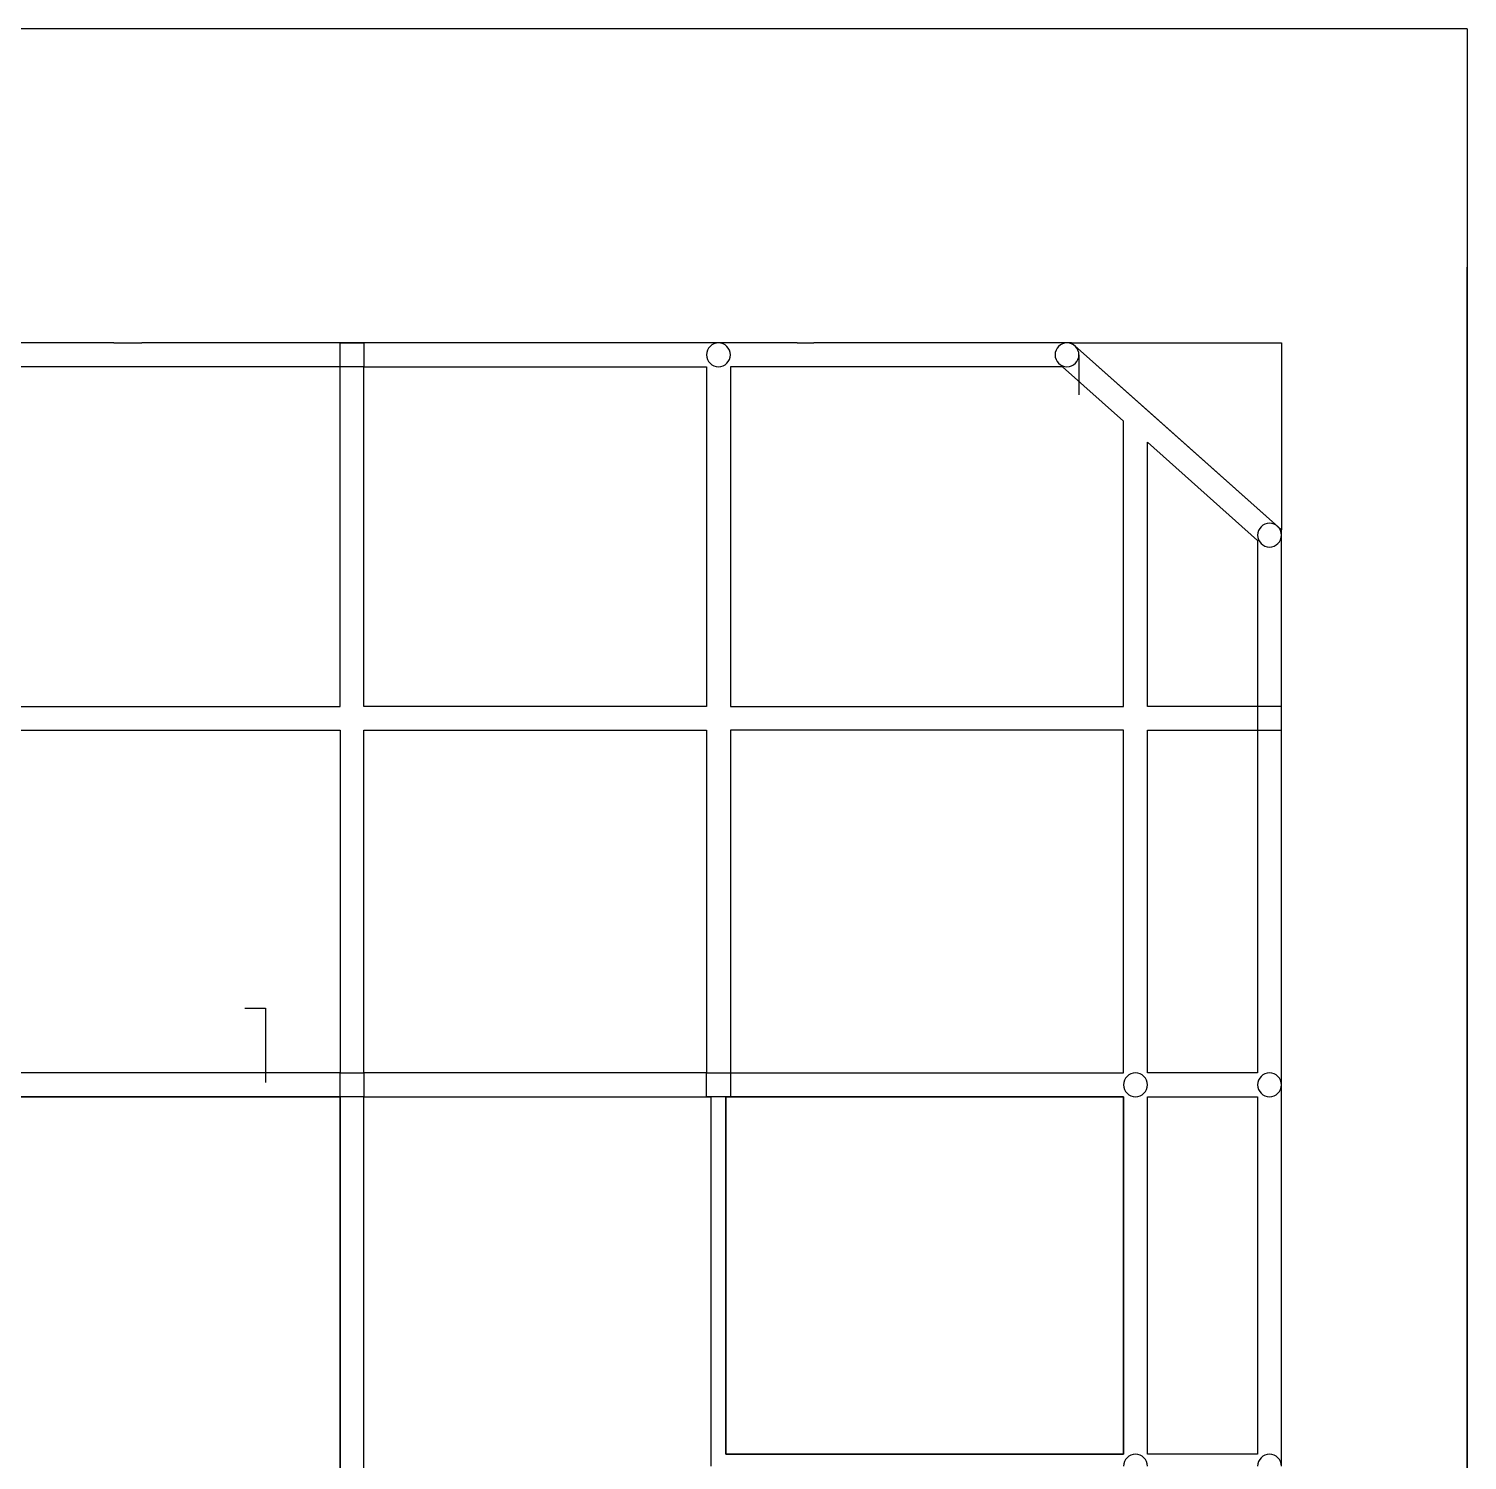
# Model space of a CAD drawing. Header units: inches. Extents: x 2803 to 15892, y -213 to 3987.
# Drawn here: x 13477 to 15892, y 1585 to 3987 of the extents above; entities that cross this region are included whole.
import ezdxf

# ---------------------------------------------------------------- set-up
doc = ezdxf.new("R2010")
doc.units = ezdxf.units.IN
doc.layers.add('A4_OP', color=7, linetype='Continuous')

msp = doc.modelspace()

# ---------------------------------------------------------------- linework, layer by layer
for p, q in [((15891.7, 3986.7), (10769.8, 3986.7)), ((15891.7, 3986.7), (15891.7, -213.3)), ((15891.7, 201.7), (15891.7, 3586.7)), ((13620, 3459.6), (13667.3, 3459.6)), ((14766.9, 3459.6), (14795.1, 3459.6)), ((15240, 3439.6), (15240, 3372.2)), ((13840, 2343.2), (13875, 2343.2)), ((13875, 2343.2), (13875, 2218.6)), ((15580, 2067.3), (15580, 2107.6))]:
    msp.add_line(p, q)
at = {"layer": 'A4_OP'}
for points in [[(13620, 3459.6), (13405, 3459.6)], [(14020, 3459.6), (13667.3, 3459.6)], [(14000, 3459.6), (14040, 3459.6)], [(14000, 3419.6), (14000, 3459.6)], [(14000, 3459.6), (14040, 3459.6)], [(14000, 3419.6), (14000, 3459.6)], [(14635, 3459.6), (14020, 3459.6)], [(14040, 3459.6), (14040, 3419.6)], [(14040, 3459.6), (14040, 3419.6)], [(14766.9, 3459.6), (14635, 3459.6)], [(15227.6, 3459.6), (14795.1, 3459.6)], [(15580, 3146), (15227.6, 3459.6)], [(15227.6, 3459.6), (15580, 3459.6)], [(15348.3, 3352.2), (15227.6, 3459.6)], [(15580, 3459.6), (15580, 3146)], [(14000, 3419.6), (13425, 3419.6)], [(13620, 3419.6), (13425, 3419.6)], [(14000, 3419.6), (13620, 3419.6)], [(14000, 2849.6), (14000, 3419.6)], [(14040, 3419.6), (14000, 3419.6)], [(14040, 3419.6), (14000, 3419.6)], [(14000, 2849.6), (14000, 3419.6)], [(14040, 2849.6), (14040, 3419.6)], [(14040, 3419.6), (14615, 3419.6)], [(14040, 2849.6), (14040, 3419.6)], [(14040, 3419.6), (14615, 3419.6)], [(14615, 3419.6), (14615, 2849.6)], [(14615, 3419.6), (14615, 2849.6)], [(14655, 3419.6), (14655, 2849.6)], [(15212.4, 3419.6), (14655, 3419.6)], [(14655, 3419.6), (14655, 2849.6)], [(14795.1, 3419.6), (14655, 3419.6)], [(15212.4, 3419.6), (14795.1, 3419.6)], [(15315, 3328.3), (15212.4, 3419.6)], [(15315, 3328.3), (15212.4, 3419.6)], [(15580, 3146), (15348.3, 3352.2)], [(15315, 2849.6), (15315, 3328.3)], [(15315, 2849.6), (15315, 3328.3)], [(15355, 2849.6), (15355, 3292.7)], [(15355, 3292.7), (15540, 3128.1)], [(15355, 2849.6), (15355, 3292.7)], [(15355, 3292.7), (15540, 3128.1)], [(15580, 2829.6), (15580, 3146)], [(15540, 3128.1), (15540, 2849.6)], [(15540, 3128.1), (15540, 2849.6)], [(13425, 2849.6), (14000, 2849.6)], [(13425, 2849.6), (14000, 2849.6)], [(14615, 2849.6), (14040, 2849.6)], [(14615, 2849.6), (14040, 2849.6)], [(14655, 2849.6), (15315, 2849.6)], [(14655, 2849.6), (15315, 2849.6)], [(15580, 2849.6), (15355, 2849.6)], [(15580, 2849.6), (15355, 2849.6)], [(15540, 2849.6), (15540, 2234.6)], [(15540, 2849.6), (15540, 2234.6)], [(15580, 2214.6), (15580, 2829.6)], [(13425, 2809.6), (14000, 2809.6)], [(13425, 2809.6), (14000, 2809.6)], [(14000, 2809.6), (14000, 2234.6)], [(14000, 2809.6), (14000, 2234.6)], [(14040, 2234.6), (14040, 2809.6)], [(14040, 2809.6), (14615, 2809.6)], [(14040, 2234.6), (14040, 2809.6)], [(14040, 2809.6), (14615, 2809.6)], [(14615, 2809.6), (14615, 2234.6)], [(14615, 2809.6), (14615, 2234.6)], [(14655, 2809.6), (14655, 2234.6)], [(15315, 2809.6), (14655, 2809.6)], [(14655, 2809.6), (14655, 2234.6)], [(15315, 2809.6), (14655, 2809.6)], [(15315, 2234.6), (15315, 2809.6)], [(15315, 2234.6), (15315, 2809.6)], [(15355, 2234.6), (15355, 2809.6)], [(15355, 2809.6), (15580, 2809.6)], [(15355, 2234.6), (15355, 2809.6)], [(15355, 2809.6), (15580, 2809.6)], [(14000, 2234.6), (13425, 2234.6)], [(14000, 2234.6), (13425, 2234.6)], [(14000, 2234.6), (14040, 2234.6)], [(14000, 2194.6), (14000, 2234.6)], [(14000, 2234.6), (14040, 2234.6)], [(14000, 2194.6), (14000, 2234.6)], [(14615, 2234.6), (14040, 2234.6)], [(14040, 2234.6), (14040, 2194.6)], [(14040, 2234.6), (14040, 2194.6)], [(14615, 2234.6), (14040, 2234.6)], [(14615, 2234.6), (14655, 2234.6)], [(14615, 2194.6), (14615, 2234.6)], [(14615, 2234.6), (14655, 2234.6)], [(14615, 2194.6), (14615, 2234.6)], [(14655, 2234.6), (15315, 2234.6)], [(14655, 2234.6), (14655, 2194.6)], [(14655, 2234.6), (14655, 2194.6)], [(14655, 2234.6), (15315, 2234.6)], [(15540, 2234.6), (15355, 2234.6)], [(15540, 2234.6), (15355, 2234.6)], [(15580, 2107.6), (15580, 2214.6)], [(13425, 2194.6), (14000, 2194.6)], [(14000, 2194.6), (13425, 2194.6)], [(14000, 2194.6), (14000, 299.6)], [(14040, 2194.6), (14000, 2194.6)], [(14040, 2194.6), (14000, 2194.6)], [(14000, 299.6), (14000, 2194.6)], [(14040, 2194.6), (14622.5, 2194.6)], [(14040, 299.6), (14040, 2194.6)], [(14040, 299.6), (14040, 2194.6)], [(14040, 2194.6), (14622.5, 2194.6)], [(14655, 2194.6), (14615, 2194.6)], [(14655, 2194.6), (14615, 2194.6)], [(14622.5, 1574.6), (14622.5, 2194.6)], [(14647.5, 2194.6), (15315, 2194.6)], [(14647.5, 1594.6), (14647.5, 2194.6)], [(14647.5, 2194.6), (14647.5, 1998.9)], [(15315, 2194.6), (14647.5, 2194.6)], [(15315, 2194.6), (15315, 1594.6)], [(15315, 1594.6), (15315, 2194.6)], [(15355, 1594.6), (15355, 2194.6)], [(15355, 2194.6), (15540, 2194.6)], [(15355, 1594.6), (15355, 2194.6)], [(15355, 2194.6), (15540, 2194.6)], [(15540, 2194.6), (15540, 1594.6)], [(15540, 2194.6), (15540, 2107.6)], [(15540, 2107.6), (15540, 1594.6)], [(15580, 1574.6), (15580, 2067.3)], [(14647.5, 1998.9), (14647.5, 1594.6)], [(15315, 1594.6), (14647.5, 1594.6)], [(14647.5, 1594.6), (15315, 1594.6)], [(15540, 1594.6), (15355, 1594.6)], [(15540, 1594.6), (15355, 1594.6)]]:
    msp.add_lwpolyline(points, dxfattribs=at)
for points in [[(14655, 3439.6, 1), (14615, 3439.6)], [(14655, 3439.6, 1), (14615, 3439.6)], [(15240, 3439.6, 1), (15200, 3439.6)], [(15240, 3439.6, 1), (15200, 3439.6)], [(14615, 3439.6, 1), (14655, 3439.6)], [(14615, 3439.6, 1), (14655, 3439.6)], [(15200, 3439.6, 1), (15240, 3439.6)], [(15200, 3439.6, 1), (15240, 3439.6)], [(15580, 3137, 1), (15540, 3137)], [(15580, 3137, 1), (15540, 3137)], [(15540, 3137, 1), (15580, 3137)], [(15540, 3137, 1), (15580, 3137)], [(15355, 2214.6, 1), (15315, 2214.6)], [(15355, 2214.6, 1), (15315, 2214.6)], [(15580, 2214.6, 1), (15540, 2214.6)], [(15580, 2214.6, 1), (15540, 2214.6)], [(15315, 2214.6, 1), (15355, 2214.6)], [(15315, 2214.6, 1), (15355, 2214.6)], [(15540, 2214.6, 1), (15580, 2214.6)], [(15540, 2214.6, 1), (15580, 2214.6)], [(15355, 1574.6, 1), (15315, 1574.6)], [(15355, 1574.6, 1), (15315, 1574.6)], [(15580, 1574.6, 1), (15540, 1574.6)], [(15580, 1574.6, 1), (15540, 1574.6)]]:
    msp.add_lwpolyline(points, format="xyb", dxfattribs=at)

doc.saveas('drawing.dxf')
